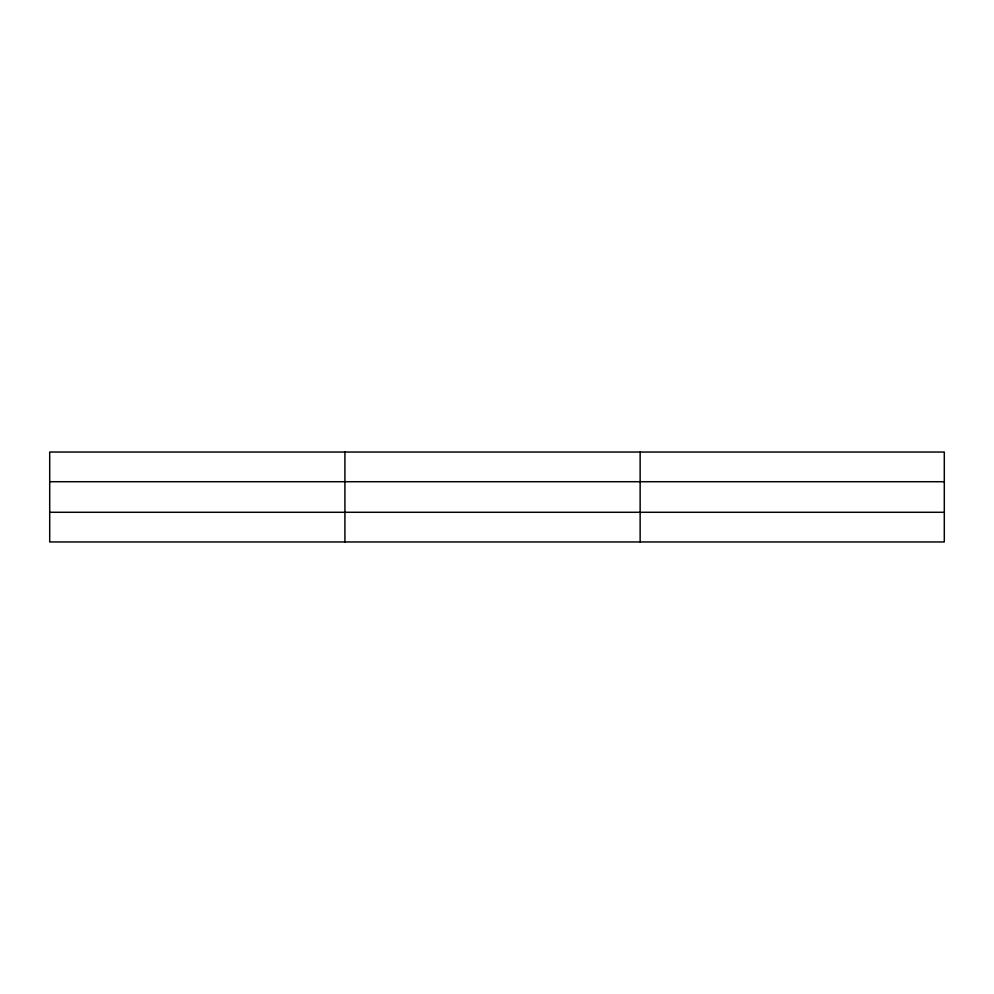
<?xml version="1.0" encoding="UTF-8"?>
<svg xmlns="http://www.w3.org/2000/svg" width="994" height="994" viewBox="0 0 994 994"><rect width="100%" height="100%" fill="white"/><g stroke="black" fill="none" stroke-linecap="round" stroke-linejoin="round"><path stroke-width="1.49" d="M344.918 452.046L344.918 541.954M640.136 452.046L640.136 541.954M944.3 512.283L944.3 541.954L49.7 541.954L49.7 452.046L944.3 452.046L944.3 512.283L49.7 512.283M49.7 481.717L944.3 481.717"/></g></svg>
